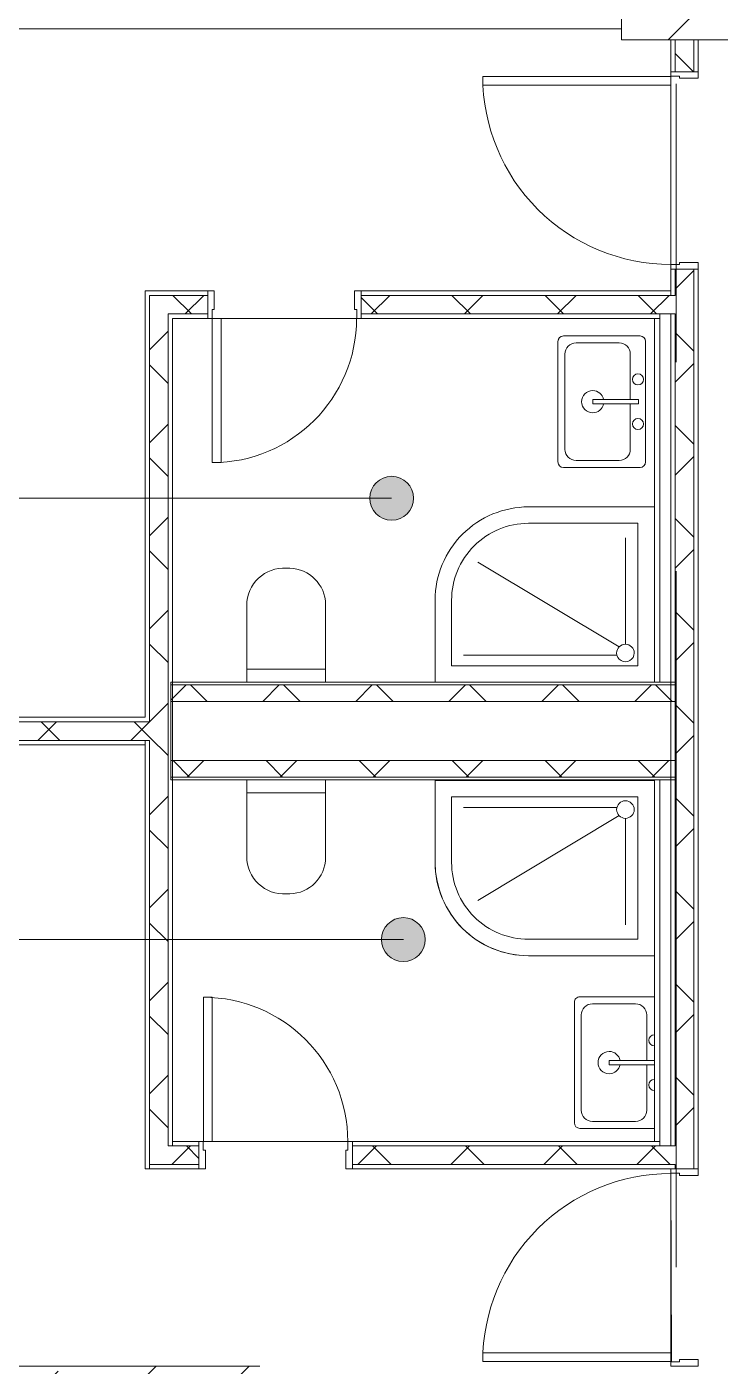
# Model space of a CAD drawing. Header units: millimetres. Extents: x 92932 to 275892, y -43515 to 30371.
# Drawn here: x 180815 to 183978, y 13217 to 19327 of the extents above; entities that cross this region are included whole.
import ezdxf

# ---------------------------------------------------------------- set-up
doc = ezdxf.new("R2010")
doc.units = ezdxf.units.MM
doc.linetypes.add('Осевые', pattern=[6350, 1270, -952.5, 3175, -952.5])
for name, color, linetype, lineweight in [('Двери', 7, 'Continuous', 9), ('Каркас_Импост', 7, 'Continuous', 9), ('Марки помещений', 7, 'Continuous', 9), ('Обобщенные модели', 7, 'Continuous', 9), ('Обобщенные модели-3', 7, 'Continuous', 18), ('Общие ребра', 7, 'Continuous', 9), ('Оси-1', 7, 'Осевые', 9), ('Панель', 7, 'Continuous', 9), ('Перекрытия', 7, 'Continuous', 9), ('Сантехнические приборы', 7, 'Continuous', 9), ('Стены-1', 7, 'Continuous', 18), ('Штриховка разреза-1', 7, 'Continuous', 9)]:
    doc.layers.add(name, color=color, linetype=linetype, lineweight=lineweight)
pattern_1 = [(45, (120245.78, 0), (-212.132, 212.132), []), (135, (120245.78, 0), (-212.132, -212.132), [])]

# ---------------------------------------------------------------- blocks, each defined once
blk = doc.blocks.new('Дверь - Однопольная - ДВ17__21х9-7256455-План 3-го этажа на отм_ _4_200')
at = {"layer": 'Двери'}
for p, q in [((-429, -62.5), (-389, -62.5)), ((-429, -920.5), (-429, -62.5)), ((-389, -62.5), (-389, -920.5)), ((-389, -920.5), (-429, -920.5))]:
    blk.add_line(p, q, dxfattribs=at)
blk.add_arc((-429, -62.5), 858, 270, 0, dxfattribs=at)
at = {"layer": 'Каркас_Импост'}
for p, q in [((-450, 62.5), (-420, 62.5)), ((-450, -62.5), (-450, 62.5)), ((-420, 62.5), (-420, -22.5)), ((420, 62.5), (450, 62.5)), ((420, -22.5), (420, 62.5)), ((450, 62.5), (450, -62.5)), ((-430, -22.5), (-430, -62.5)), ((-420, -22.5), (-430, -22.5)), ((430, -22.5), (420, -22.5)), ((430, -62.5), (430, -22.5)), ((-430, -62.5), (-450, -62.5)), ((450, -62.5), (430, -62.5))]:
    blk.add_line(p, q, dxfattribs=at)
at = {"layer": 'Панель'}
for p, q in [((-389, -62.5), (-429, -62.5)), ((-429, -62.5), (-429, -920.5)), ((-389, -920.5), (-389, -62.5)), ((-429, -920.5), (-389, -920.5))]:
    blk.add_line(p, q, dxfattribs=at)
blk = doc.blocks.new('Дверь - Однопольная - ДВ11__21х7-6240656-План 3-го этажа на отм_ _4_200')
at = {"layer": 'Двери'}
for p, q in [((-329, -62.5), (-289, -62.5)), ((-329, -720.5), (-329, -62.5)), ((-289, -62.5), (-289, -720.5)), ((-289, -720.5), (-329, -720.5))]:
    blk.add_line(p, q, dxfattribs=at)
blk.add_arc((-329, -62.5), 658, 270, 0, dxfattribs=at)
at = {"layer": 'Каркас_Импост'}
for p, q in [((-350, 62.5), (-320, 62.5)), ((-350, -62.5), (-350, 62.5)), ((-320, 62.5), (-320, -22.5)), ((320, 62.5), (350, 62.5)), ((320, -22.5), (320, 62.5)), ((350, 62.5), (350, -62.5)), ((-330, -22.5), (-330, -62.5)), ((-320, -22.5), (-330, -22.5)), ((330, -22.5), (320, -22.5)), ((330, -62.5), (330, -22.5)), ((-330, -62.5), (-350, -62.5)), ((350, -62.5), (330, -62.5))]:
    blk.add_line(p, q, dxfattribs=at)
at = {"layer": 'Панель'}
for p, q in [((-289, -62.5), (-329, -62.5)), ((-329, -62.5), (-329, -720.5)), ((-289, -720.5), (-289, -62.5)), ((-329, -720.5), (-289, -720.5))]:
    blk.add_line(p, q, dxfattribs=at)
blk = doc.blocks.new('Дверь - Однопольная - ДВ11_21х7-6240655-План 3-го этажа на отм_ _4_200')
at = {"layer": 'Двери'}
for p, q in [((-289, 720.5), (-329, 720.5)), ((-329, 720.5), (-329, 62.5)), ((-289, 62.5), (-289, 720.5)), ((-329, 62.5), (-289, 62.5))]:
    blk.add_line(p, q, dxfattribs=at)
blk.add_arc((-329, 62.5), 658, 360, 90, dxfattribs=at)
at = {"layer": 'Каркас_Импост'}
for p, q in [((-330, 62.5), (-350, 62.5)), ((-350, 62.5), (-350, -62.5)), ((-330, 22.5), (-330, 62.5)), ((350, 62.5), (330, 62.5)), ((330, 62.5), (330, 22.5)), ((350, -62.5), (350, 62.5)), ((-320, 22.5), (-330, 22.5)), ((-320, -62.5), (-320, 22.5)), ((330, 22.5), (320, 22.5)), ((320, 22.5), (320, -62.5)), ((-350, -62.5), (-320, -62.5)), ((320, -62.5), (350, -62.5))]:
    blk.add_line(p, q, dxfattribs=at)
at = {"layer": 'Панель'}
for p, q in [((-329, 720.5), (-289, 720.5)), ((-329, 62.5), (-329, 720.5)), ((-289, 720.5), (-289, 62.5)), ((-289, 62.5), (-329, 62.5))]:
    blk.add_line(p, q, dxfattribs=at)
blk = doc.blocks.new('Дверь - Однопольная - ДВ17_21х9-7256458-План 3-го этажа на отм_ _4_200')
at = {"layer": 'Двери'}
for p, q in [((-389, 920.5), (-429, 920.5)), ((-429, 920.5), (-429, 62.5)), ((-389, 62.5), (-389, 920.5)), ((-429, 62.5), (-389, 62.5))]:
    blk.add_line(p, q, dxfattribs=at)
blk.add_arc((-429, 62.5), 858, 360, 90, dxfattribs=at)
at = {"layer": 'Каркас_Импост'}
for p, q in [((-430, 62.5), (-450, 62.5)), ((-450, 62.5), (-450, -62.5)), ((-430, 22.5), (-430, 62.5)), ((450, 62.5), (430, 62.5)), ((430, 62.5), (430, 22.5)), ((450, -62.5), (450, 62.5)), ((-420, 22.5), (-430, 22.5)), ((-420, -62.5), (-420, 22.5)), ((430, 22.5), (420, 22.5)), ((420, 22.5), (420, -62.5)), ((-450, -62.5), (-420, -62.5)), ((420, -62.5), (450, -62.5))]:
    blk.add_line(p, q, dxfattribs=at)
at = {"layer": 'Панель'}
for p, q in [((-429, 920.5), (-389, 920.5)), ((-429, 62.5), (-429, 920.5)), ((-389, 920.5), (-389, 62.5)), ((-389, 62.5), (-429, 62.5))]:
    blk.add_line(p, q, dxfattribs=at)
blk = doc.blocks.new('Обобщенные модели 7 - Обобщенные модели 7-1067271-План 3-го этажа на отм_ _4_200')
at = {"layer": 'Обобщенные модели'}
h = blk.add_hatch(dxfattribs=at)
h.set_pattern_fill('FP_3', color=256, style=0, pattern_type=2)
h.set_pattern_definition([(45, (0, 0), (-493.914, 493.914), []), (45, (493.9, 0), (-493.914, 493.914), [873.125, -174.625, 6.706, -167.919])])
h.paths.add_polyline_path([(63781.6, 19267.1), (63781.6, 19767.1), (63281.6, 19767.1), (63281.6, 19267.1)], flags=0)
at = {"layer": 'Обобщенные модели-3'}
for p, q in [((63781.6, 19767.1), (63281.6, 19767.1)), ((63281.6, 19767.1), (63281.6, 19267.1)), ((63781.6, 19267.1), (63781.6, 19767.1)), ((63281.6, 19267.1), (63781.6, 19267.1))]:
    blk.add_line(p, q, dxfattribs=at)
blk = doc.blocks.new('Душевая кабинка-2D_угловая800Х1000 - Душевая кабинка 800х1000-5255366-План 3-го этажа на отм_ _4_200')
at = {"layer": 'Сантехнические приборы'}
for p, q in [((0, 900), (1000, 900)), ((0, 900), (0, 100)), ((0, 900), (1000, 900)), ((0, 900), (1000, 900)), ((1000, 900), (1000, 525.8)), ((1000, 900), (1000, 579.2)), ((75, 175), (75, 825)), ((75, 825), (925, 825)), ((925, 825), (925, 525.8)), ((161, 739), (804.7, 352.3)), ((871, 775.8), (171, 775.8)), ((132.1, 726.7), (132.1, 241.7)), ((75, 175), (574.2, 175)), ((0, 100), (574.2, 100))]:
    blk.add_line(p, q, dxfattribs=at)
for centre, radius, start, end in [((132.1, 766.7), 40, 360, 180), ((132.1, 766.7), 40, 180, 360), ((574.2, 525.8), 425.8, 270, 0), ((574.2, 525.8), 350.8, 270, 0), ((574.2, 525.8), 425.8, 270, 0)]:
    blk.add_arc(centre, radius, start, end, dxfattribs=at)
blk = doc.blocks.new('Унитаз_встраиваемый - Обычный _ Vitra 748-4800 _каркасные_-V23-План 3-го этажа на отм_ _4_200')
at = {"layer": 'Сантехнические приборы'}
for p, q in [((-180, 371.5), (-180, 0)), ((179.4, 0), (179.4, 351)), ((-180, 60), (179.4, 60)), ((-180, 0), (179.4, 0))]:
    blk.add_line(p, q, dxfattribs=at)
for centre, start, end in [((-11.8, 351), 86.33454, 173.05975), ((9.9, 351), 360, 93.66546)]:
    blk.add_arc(centre, 169.5, start, end, dxfattribs=at)
blk = doc.blocks.new('Душевая кабинка-2D_угловая800Х1000 - Душевая кабинка 800х1000-V28-План 3-го этажа на отм_ _4_200')
at = {"layer": 'Сантехнические приборы'}
for p, q in [((0, -100), (574.2, -100)), ((0, -900), (0, -100)), ((75, -175), (574.2, -175)), ((75, -175), (75, -825)), ((132.1, -726.7), (132.1, -241.7)), ((161, -739), (804.7, -352.3)), ((925, -825), (925, -525.8)), ((1000, -900), (1000, -525.8)), ((1000, -900), (1000, -579.2)), ((871, -775.8), (171, -775.8)), ((75, -825), (925, -825)), ((0, -900), (1000, -900)), ((0, -900), (1000, -900)), ((0, -900), (1000, -900))]:
    blk.add_line(p, q, dxfattribs=at)
for centre, radius, start, end in [((574.2, -525.8), 425.8, 0, 90), ((574.2, -525.8), 425.8, 360, 90), ((574.2, -525.8), 350.8, 360, 90), ((132.1, -766.7), 40, 0, 180), ((132.1, -766.7), 40, 180, 0)]:
    blk.add_arc(centre, radius, start, end, dxfattribs=at)
blk = doc.blocks.new('Унитаз_встраиваемый - Обычный _ Vitra 748-4800 _каркасные_-V27-План 3-го этажа на отм_ _4_200')
at = {"layer": 'Сантехнические приборы'}
for p, q in [((-180, -371.5), (-180, 0)), ((-180, 0), (179.4, 0)), ((179.4, 0), (179.4, -351)), ((-180, -60), (179.4, -60))]:
    blk.add_line(p, q, dxfattribs=at)
for centre, start, end in [((9.9, -351), 266.33454, 0), ((-11.8, -351), 186.94025, 273.66546)]:
    blk.add_arc(centre, 169.5, start, end, dxfattribs=at)
blk = doc.blocks.new('Раковина-Одиночная-2D - 600 x 400 мм-V31-План 3-го этажа на отм_ _4_200')
at = {"layer": 'Сантехнические приборы'}
for p, q in [((606.3, 502.5), (57.1, 502.5)), ((606.3, 502.5), (57.1, 502.5)), ((31.7, 477.1), (31.7, 137.5)), ((31.7, 477.1), (31.7, 137.5)), ((549.1, 470.8), (114.2, 470.8)), ((631.7, 137.5), (631.7, 477.1)), ((631.7, 137.5), (631.7, 477.1)), ((63.4, 420), (63.4, 223.2)), ((599.9, 223.2), (599.9, 420)), ((341.2, 343.8), (322.2, 343.8)), ((322.2, 343.8), (322.2, 137.5)), ((341.2, 137.5), (341.2, 343.8)), ((114.2, 172.4), (322.2, 172.4)), ((341.2, 172.4), (549.1, 172.4)), ((131.8, 62.5), (691.8, 62.5))]:
    blk.add_line(p, q, dxfattribs=at)
for centre, radius, start, end in [((57.1, 477.1), 25.4, 90, 180), ((57.1, 477.1), 25.4, 90, 180), ((606.3, 477.1), 25.4, 360, 90), ((606.3, 477.1), 25.4, 360, 90), ((114.2, 420), 50.8, 90, 180), ((549.1, 420), 50.8, 360, 90), ((331.7, 343.8), 50.8, 360, 180), ((331.7, 343.8), 50.8, 180, 259.19308), ((331.7, 343.8), 50.8, 280.80692, 0), ((114.2, 223.2), 50.8, 180, 270), ((549.1, 223.2), 50.8, 270, 0), ((230.1, 137.5), 25.4, 360, 180), ((433.3, 137.5), 25.4, 360, 180)]:
    blk.add_arc(centre, radius, start, end, dxfattribs=at)
blk = doc.blocks.new('Раковина-Одиночная-2D - 600 x 400 мм-5281095-План 3-го этажа на отм_ _4_200')
at = {"layer": 'Сантехнические приборы'}
for p, q in [((31.7, 452.1), (31.7, 102.9)), ((31.7, 452.1), (31.7, 102.9)), ((606.3, 477.5), (57.1, 477.5)), ((606.3, 477.5), (57.1, 477.5)), ((549.1, 445.8), (114.2, 445.8)), ((631.7, 102.9), (631.7, 452.1)), ((631.7, 102.9), (631.7, 452.1)), ((63.4, 395), (63.4, 198.2)), ((599.9, 198.2), (599.9, 395)), ((341.2, 318.8), (322.2, 318.8)), ((322.2, 318.8), (322.2, 109.3)), ((341.2, 109.3), (341.2, 318.8)), ((114.2, 147.4), (322.2, 147.4)), ((341.2, 147.4), (549.1, 147.4)), ((57.1, 77.5), (606.3, 77.5)), ((57.1, 77.5), (606.3, 77.5)), ((322.2, 109.3), (341.2, 109.3)), ((131.8, 37.5), (691.8, 37.5))]:
    blk.add_line(p, q, dxfattribs=at)
for centre, radius, start, end in [((57.1, 452.1), 25.4, 90, 180), ((57.1, 452.1), 25.4, 90, 180), ((114.2, 395), 50.8, 90, 180), ((549.1, 395), 50.8, 360, 90), ((606.3, 452.1), 25.4, 0, 90), ((606.3, 452.1), 25.4, 360, 90), ((331.7, 318.8), 50.8, 360, 180), ((331.7, 318.8), 50.8, 180, 259.19308), ((331.7, 318.8), 50.8, 280.80692, 0), ((114.2, 198.2), 50.8, 180, 270), ((549.1, 198.2), 50.8, 270, 0), ((230.1, 112.5), 25.4, 360, 180), ((433.3, 112.5), 25.4, 360, 180), ((57.1, 102.9), 25.4, 180, 270), ((57.1, 102.9), 25.4, 180, 270), ((230.1, 112.5), 25.4, 180, 360), ((433.3, 112.5), 25.4, 180, 360), ((606.3, 102.9), 25.4, 270, 360), ((606.3, 102.9), 25.4, 270, 0)]:
    blk.add_arc(centre, radius, start, end, dxfattribs=at)

msp = doc.modelspace()

# ---------------------------------------------------------------- hatches: boundary and pattern name
at = {"layer": 'Марки помещений'}
h = msp.add_hatch(color=256, dxfattribs=at)
edge = h.paths.add_edge_path(flags=0)
edge.add_arc((182478.9, 17176.6), 100, 0, 360)
h = msp.add_hatch(color=256, dxfattribs=at)
edge = h.paths.add_edge_path(flags=0)
edge.add_arc((182532.6, 15163.5), 100, 0, 360)
at = {"layer": 'Штриховка разреза-1'}
h = msp.add_hatch(dxfattribs=at)
h.set_pattern_fill('FP_2', color=256, style=0, pattern_type=2)
h.set_pattern_definition(pattern_1)
h.paths.add_polyline_path([(183857.4, 14117.1), (183857.4, 18222.1), (183772.4, 18222.1), (183772.4, 14117.1)], flags=0)
h.paths.add_polyline_path([(183857.4, 19122.1), (183857.4, 19267.1), (183772.4, 19267.1), (183772.4, 19122.1)], flags=0)
h = msp.add_hatch(dxfattribs=at)
h.set_pattern_fill('FP_2', color=256, style=0, pattern_type=2)
h.set_pattern_definition(pattern_1)
h.paths.add_polyline_path([(181459.9, 14137.1), (181459.9, 18102.1), (181374.9, 18102.1), (181374.9, 14137.1), (181433.5, 14137.1)], flags=0)
h = msp.add_hatch(dxfattribs=at)
h.set_pattern_fill('FP_2', color=256, style=0, pattern_type=2)
h.set_pattern_definition(pattern_1)
h.paths.add_polyline_path([(183129.7, 18017.1), (183772.4, 18017.1), (183772.4, 18102.1), (182339.9, 18102.1), (182339.9, 18017.1)], flags=0)
h.paths.add_polyline_path([(181459.9, 18017.1), (181639.9, 18017.1), (181639.9, 18102.1), (181459.9, 18102.1)], flags=0)
h = msp.add_hatch(dxfattribs=at)
h.set_pattern_fill('FP_2', color=256, style=0, pattern_type=2)
h.set_pattern_definition(pattern_1)
h.paths.add_polyline_path([(183777.4, 16249.6), (183777.4, 16324.6), (181472.4, 16324.6), (181472.4, 16249.6), (183129.7, 16249.6)], flags=0)
h = msp.add_hatch(dxfattribs=at)
h.set_pattern_fill('FP_2', color=256, style=0, pattern_type=2)
h.set_pattern_definition(pattern_1)
h.paths.add_polyline_path([(181354.9, 16072.1), (181374.9, 16072.1), (181374.9, 16157.1), (177577.4, 16157.1), (177577.4, 16072.1), (179737.3, 16072.1)], flags=0)
h = msp.add_hatch(dxfattribs=at)
h.set_pattern_fill('FP_2', color=256, style=0, pattern_type=2)
h.set_pattern_definition(pattern_1)
h.paths.add_polyline_path([(183777.4, 15904.6), (183777.4, 15979.6), (181472.4, 15979.6), (181472.4, 15904.6), (183129.7, 15904.6)], flags=0)
h = msp.add_hatch(dxfattribs=at)
h.set_pattern_fill('FP_2', color=256, style=0, pattern_type=2)
h.set_pattern_definition(pattern_1)
h.paths.add_polyline_path([(183772.4, 14137.1), (183772.4, 14222.1), (182299.9, 14222.1), (182299.9, 14137.1), (183765.8, 14137.1)], flags=0)
h.paths.add_polyline_path([(181479.9, 14137.1), (181599.9, 14137.1), (181599.9, 14222.1), (181459.9, 14222.1), (181459.9, 14137.1)], flags=0)
h = msp.add_hatch(dxfattribs=at)
h.set_pattern_fill('FP_1', color=256, style=0, pattern_type=2)
h.set_pattern_definition([(45, (120245.8, 0), (-424.264, 424.264), [600, -100, 20, -100]), (45, (120245.8, 424), (-424.264, 424.264), [])])
h.paths.add_polyline_path([(181677.4, 13017.1), (181877.4, 13017.1), (181877.4, 13217.1), (177277.4, 13217.1), (177277.4, 13017.1), (181433.5, 13017.1)], flags=0)

# ---------------------------------------------------------------- linework, layer by layer
at = {"layer": 'Марки помещений'}
for p, q in [((182478.9, 17176.6), (180745.8, 17176.6)), ((182532.6, 15163.5), (180745.8, 15163.5))]:
    msp.add_line(p, q, dxfattribs=at)
for centre in [(182478.9, 17176.6), (182532.6, 15163.5)]:
    msp.add_circle(centre, 100, dxfattribs=at)
at = {"layer": 'Общие ребра'}
for p, q in [((183752.4, 19265.1), (183752.4, 19122.1)), ((183772.4, 19122.1), (183772.4, 19267.1)), ((183857.4, 19122.1), (183857.4, 19267.1)), ((183877.4, 19122.1), (183877.4, 19265.1)), ((183752.4, 18222.1), (183752.4, 18124.1)), ((183772.4, 18102.1), (183772.4, 18222.1)), ((183857.4, 18017.1), (183857.4, 18222.1)), ((183877.4, 14117.1), (183877.4, 18222.1)), ((181479.9, 18122.1), (181374.9, 18122.1)), ((181374.9, 18102.1), (181374.9, 16157.1)), ((181374.9, 18102.1), (181459.9, 18102.1)), ((181459.9, 18102.1), (181479.9, 18102.1)), ((181639.9, 18122.1), (181479.9, 18122.1)), ((181639.9, 18102.1), (181479.9, 18102.1)), ((183752.4, 18122.1), (182339.9, 18122.1)), ((183752.4, 18102.1), (182339.9, 18102.1)), ((183752.4, 18102.1), (183752.4, 18122.1)), ((183772.4, 18102.1), (183752.4, 18102.1)), ((181459.9, 18017.1), (181459.9, 14222.1)), ((181459.9, 18017.1), (181479.9, 18017.1)), ((181639.9, 18017.1), (181479.9, 18017.1)), ((181486.9, 17997.1), (181639.9, 17997.1)), ((183702.4, 18017.1), (182339.9, 18017.1)), ((182339.9, 17997.1), (183670.4, 17997.1)), ((183702.4, 17997.1), (183677.4, 17997.1)), ((183752.4, 18017.1), (183702.4, 18017.1)), ((183702.4, 18017.1), (183752.4, 18017.1)), ((183702.4, 18017.1), (183702.4, 17997.1)), ((183702.4, 16337.1), (183702.4, 17997.1)), ((183772.4, 18017.1), (183752.4, 18017.1)), ((183752.4, 18017.1), (183752.4, 17997.1)), ((183772.4, 17909.7), (183772.4, 18017.1)), ((183857.4, 17909.7), (183857.4, 18017.1)), ((183772.4, 14329.6), (183772.4, 17909.7)), ((183857.4, 14329.6), (183857.4, 17909.7)), ((183777.4, 16324.6), (181472.4, 16324.6)), ((183777.4, 16249.6), (181472.4, 16249.6)), ((181354.9, 16157.1), (177577.4, 16157.1)), ((181354.9, 16157.1), (181374.9, 16157.1)), ((181354.9, 16157.1), (181374.9, 16157.1)), ((181354.9, 16072.1), (177577.4, 16072.1)), ((181354.9, 16052.1), (181354.9, 16072.1)), ((181354.9, 16072.1), (181374.9, 16072.1)), ((181354.9, 16072.1), (181354.9, 16052.1)), ((181374.9, 16072.1), (181354.9, 16072.1)), ((181374.9, 16072.1), (181374.9, 14137.1)), ((183777.4, 15979.6), (181472.4, 15979.6)), ((183777.4, 15904.6), (181472.4, 15904.6)), ((183702.4, 14242.1), (183702.4, 15892.1)), ((183772.4, 14222.1), (183772.4, 14329.6)), ((183857.4, 14222.1), (183857.4, 14329.6)), ((181479.9, 14242.1), (181479.9, 14222.1)), ((181599.9, 14242.1), (181486.9, 14242.1)), ((183677.4, 14242.1), (182299.9, 14242.1)), ((183702.4, 14242.1), (183702.4, 14222.1)), ((183752.4, 14242.1), (183752.4, 14222.1)), ((181479.9, 14222.1), (181459.9, 14222.1)), ((181599.9, 14222.1), (181479.9, 14222.1)), ((183702.4, 14222.1), (182299.9, 14222.1)), ((183752.4, 14222.1), (183702.4, 14222.1)), ((183752.4, 14222.1), (183702.4, 14222.1)), ((183772.4, 14222.1), (183752.4, 14222.1)), ((183857.4, 14117.1), (183857.4, 14222.1)), ((181374.9, 14137.1), (181374.9, 14117.1)), ((181459.9, 14137.1), (181374.9, 14137.1)), ((181374.9, 14117.1), (181374.9, 14137.1)), ((181374.9, 14117.1), (181479.9, 14117.1)), ((181479.9, 14137.1), (181459.9, 14137.1)), ((181599.9, 14137.1), (181479.9, 14137.1)), ((181479.9, 14117.1), (181599.9, 14117.1)), ((183752.4, 14137.1), (182299.9, 14137.1)), ((182299.9, 14117.1), (183752.4, 14117.1)), ((183772.4, 14137.1), (183752.4, 14137.1)), ((183772.4, 14117.1), (183772.4, 14137.1))]:
    msp.add_line(p, q, dxfattribs=at)
at = {"layer": 'Оси-1'}
msp.add_line((183777.4, 25417.1), (183777.4, -41737.8), dxfattribs=at)
at = {"layer": 'Перекрытия'}
for p, q in [((183527.4, 19317.1), (177577.4, 19317.1)), ((183752.4, 18122.1), (183752.4, 19267.1)), ((184027.4, 19267.1), (183877.4, 19267.1)), ((183877.4, 19267.1), (183877.4, 19122.1)), ((183877.4, 19122.1), (183752.4, 19122.1)), ((183752.4, 19122.1), (183752.4, 18222.1)), ((183752.4, 18222.1), (183877.4, 18222.1)), ((183877.4, 18222.1), (183877.4, 14117.1)), ((181354.9, 16177.1), (181354.9, 18122.1)), ((181354.9, 18122.1), (181639.9, 18122.1)), ((181639.9, 18122.1), (181639.9, 17997.1)), ((182339.9, 17997.1), (182339.9, 18122.1)), ((182339.9, 18122.1), (183752.4, 18122.1)), ((183702.4, 17997.1), (181479.9, 17997.1)), ((181479.9, 17997.1), (181479.9, 16337.1)), ((181639.9, 17997.1), (182339.9, 17997.1)), ((183752.4, 16337.1), (183752.4, 17997.1)), ((181479.9, 16337.1), (183752.4, 16337.1)), ((177577.4, 16177.1), (181354.9, 16177.1)), ((181354.9, 16052.1), (177577.4, 16052.1)), ((181354.9, 14117.1), (181354.9, 16052.1)), ((183752.4, 15892.1), (181479.9, 15892.1)), ((181479.9, 15892.1), (181479.9, 14242.1)), ((183752.4, 14242.1), (183752.4, 15892.1)), ((181479.9, 14242.1), (183702.4, 14242.1)), ((182299.9, 14242.1), (181599.9, 14242.1)), ((181599.9, 14242.1), (181599.9, 14117.1)), ((182299.9, 14117.1), (182299.9, 14242.1)), ((181599.9, 14117.1), (181354.9, 14117.1)), ((183752.4, 14117.1), (182299.9, 14117.1)), ((183752.4, 13217.1), (183752.4, 14117.1)), ((183877.4, 14117.1), (183752.4, 14117.1)), ((183752.5, 14097.1), (183754.9, 13237.1))]:
    msp.add_line(p, q, dxfattribs=at)
at = {"layer": 'Стены-1'}
for p, q in [((183527.4, 19317.1), (183527.4, 19442.1)), ((177577.4, 19317.1), (183527.4, 19317.1)), ((183752.4, 19267.1), (183752.4, 19265.1)), ((183877.4, 19267.1), (183752.4, 19267.1)), ((183877.4, 19265.1), (183877.4, 19267.1)), ((183752.4, 19122.1), (183877.4, 19122.1)), ((183877.4, 18222.1), (183752.4, 18222.1)), ((181374.9, 18122.1), (181354.9, 18122.1)), ((181354.9, 18122.1), (181354.9, 16177.1)), ((181639.9, 17997.1), (181639.9, 18122.1)), ((182339.9, 18122.1), (182339.9, 17997.1)), ((183752.4, 18124.1), (183752.4, 18122.1)), ((181479.9, 14242.1), (181479.9, 17997.1)), ((181479.9, 17997.1), (181486.9, 17997.1)), ((183670.4, 17997.1), (183677.4, 17997.1)), ((183677.4, 17997.1), (183677.4, 16337.1)), ((183752.4, 17909.7), (183752.4, 16337.1)), ((183752.4, 16337.1), (183752.4, 17909.7)), ((183777.4, 16337.1), (181472.4, 16337.1)), ((181472.4, 16337.1), (181472.4, 15892.1)), ((183677.4, 16337.1), (183752.4, 16337.1)), ((183752.4, 16337.1), (183752.4, 15892.1)), ((183777.4, 15892.1), (183777.4, 16337.1)), ((181354.9, 16177.1), (177577.4, 16177.1)), ((177577.4, 16052.1), (181354.9, 16052.1)), ((181354.9, 16052.1), (181354.9, 14117.1)), ((181472.4, 15892.1), (183777.4, 15892.1)), ((183677.4, 15892.1), (183677.4, 14242.1)), ((183752.4, 15892.1), (183677.4, 15892.1)), ((183752.4, 15892.1), (183752.4, 14329.6)), ((183752.4, 14329.6), (183752.4, 15892.1)), ((181486.9, 14242.1), (181479.9, 14242.1)), ((181599.9, 14117.1), (181599.9, 14242.1)), ((182299.9, 14242.1), (182299.9, 14117.1)), ((181354.9, 14117.1), (181374.9, 14117.1)), ((183752.4, 14117.1), (183877.4, 14117.1)), ((181877.4, 13217.1), (177577.4, 13217.1))]:
    msp.add_line(p, q, dxfattribs=at)

# ---------------------------------------------------------------- block references
at = {"layer": 'Двери'}
for name, p, rotation in [('Дверь - Однопольная - ДВ17__21х9-7256455-План 3-го этажа на отм_ _4_200', (183814.9, 18672.1), 269.9999999999999), ('Дверь - Однопольная - ДВ17_21х9-7256458-План 3-го этажа на отм_ _4_200', (183814.9, 13667.1), 89.99999999999993)]:
    msp.add_blockref(name, p, dxfattribs=dict(at, rotation=rotation))
for name, p in [('Дверь - Однопольная - ДВ11__21х7-6240656-План 3-го этажа на отм_ _4_200', (181989.9, 18059.6)), ('Дверь - Однопольная - ДВ11_21х7-6240655-План 3-го этажа на отм_ _4_200', (181949.9, 14179.6))]:
    msp.add_blockref(name, p, dxfattribs=at)
at = {"layer": 'Обобщенные модели'}
msp.add_blockref('Обобщенные модели 7 - Обобщенные модели 7-1067271-План 3-го этажа на отм_ _4_200', (120245.8, 0), dxfattribs=at)
at = {"layer": 'Сантехнические приборы'}
for name, p, rotation in [('Раковина-Одиночная-2D - 600 x 400 мм-5281095-План 3-го этажа на отм_ _4_200', (183714.9, 17285.3), 90), ('Душевая кабинка-2D_угловая800Х1000 - Душевая кабинка 800х1000-5255366-План 3-го этажа на отм_ _4_200', (183677.4, 17237.1), 180), ('Унитаз_встраиваемый - Обычный _ Vitra 748-4800 _каркасные_-V27-План 3-го этажа на отм_ _4_200', (181997.4, 16337.1), 180), ('Унитаз_встраиваемый - Обычный _ Vitra 748-4800 _каркасные_-V23-План 3-го этажа на отм_ _4_200', (181997.4, 15892.1), 180), ('Душевая кабинка-2D_угловая800Х1000 - Душевая кабинка 800х1000-V28-План 3-го этажа на отм_ _4_200', (183677.4, 14989.6), 180), ('Раковина-Одиночная-2D - 600 x 400 мм-V31-План 3-го этажа на отм_ _4_200', (183814.9, 14270.4), 89.99999999999993)]:
    msp.add_blockref(name, p, dxfattribs=dict(at, rotation=rotation))

doc.saveas('drawing.dxf')
